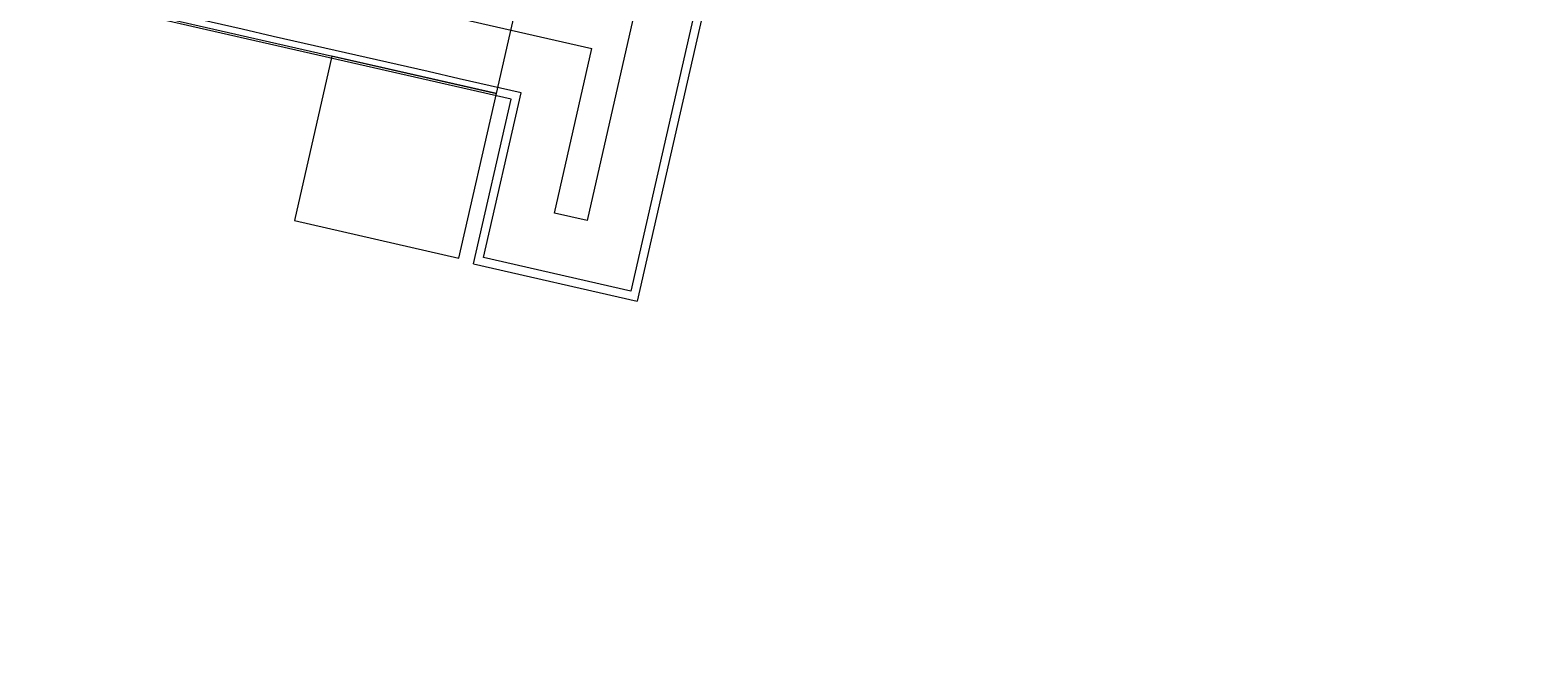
# Model space of a CAD drawing. Header units: inches. Extents: x 0 to 1813292486, y 0 to 3473589894.
# Drawn here: x 600515203.5 to 600515644.5, y 3473208111.5 to 3473208293.5 of the extents above; entities that cross this region are included whole.
import ezdxf

# ---------------------------------------------------------------- set-up
doc = ezdxf.new("R2010")
doc.units = ezdxf.units.IN
doc.header["$LTSCALE"] = 1000
doc.header["$MEASUREMENT"] = 0
for name, color, linetype in [('A-Anno-Note', 241, 'Continuous'), ('AX-MALL-P02-200$0$A-Anno-Note', 241, 'Continuous'), ('AX-MALL-WALL-P02$0$A-Anno-Note', 241, 'Continuous'), ('AX-MALL-WALL-P02-QT$0$A-Anno-Note', 241, 'Continuous'), ('AX-MALL-WALL-P02-QT$0$A-Curt', 151, 'Continuous'), ('AX-MALL-WALL-P02-QT$0$A-Detl-Fine', 152, 'Continuous'), ('AX-MALL-WALL-P02-QT$0$A-Detl-Patt', 8, 'Continuous'), ('AX-MALL-WALL-P02-QT$0$A-Detl-Thin', 131, 'Continuous'), ('AX-MALL-WALL-P02-QT$0$AP', 3, 'Continuous')]:
    doc.layers.add(name, color=color, linetype=linetype)

# ---------------------------------------------------------------- blocks, each defined once
blk = doc.blocks.new('AX-MALL-WALL-P02-QT$0$tj')
at = {"layer": 'AX-MALL-WALL-P02-QT$0$A-Detl-Patt'}
h = blk.add_hatch(dxfattribs=at)
h.set_pattern_fill('STEEL', color=256, scale=100, angle=50.4318)
h.set_pattern_definition([(75, (-14278.2, 156289.83), (-153.340725, 41.08752), []), (75, (-14317.88, 156358.57), (-153.340725, 41.08752), [])])
edge = h.paths.add_edge_path()
edge.add_line((88101.27, 47666.64), (87883.94, 47459.85))
edge.add_line((87883.94, 47459.85), (91571.55, 43584.64))
edge.add_arc((262949.39, 558937.71), 543101.41, 251.6057364, 260.0288667)
edge.add_arc((172180.85, -2862.15), 27100, 64.712866, 96.931605, ccw=False)
edge.add_arc((262948.97, 558936.32), 543099.97, 261.6155115, 271.7251478)
edge.add_line((279298.98, 16082.52), (279298.98, 16382.65))
edge.add_arc((262948.97, 558936.32), 542799.97, 261.6202036, 271.7261014, ccw=False)
edge.add_arc((172180.85, -2862.15), 27400, 64.806318, 96.838159)
edge.add_arc((262949.39, 558937.7), 542801.41, 251.6136389, 260.0241733, ccw=False)
edge.add_line((91737.26, 43845.69), (88101.27, 47666.64))
blk = doc.blocks.new('AX-MALL-WALL-P02-QT$0$jjzx2')
at = {"layer": 'AX-MALL-WALL-P02-QT$0$A-Detl-Fine'}
blk.add_lwpolyline([(192372.67, -129187.65), (192317.17, -129431.41), (193483.05, -129696.87), (193538.55, -129453.11)], dxfattribs=at)
blk.add_lwpolyline([(193423.2, -129734.52), (193471.95, -129745.62), (193483.05, -129696.87), (193434.3, -129685.77)], close=True, dxfattribs=at)
blk = doc.blocks.new('AX-MALL-WALL-P02-QT$0$1300C')
at = {"layer": 'AX-MALL-WALL-P02-QT$0$AP'}
for p, q in [((-33.08, -219.59), (1157.3, -567.56)), ((1228.53, -359.32), (1152.86, -618.42)), ((1245.33, -364.23), (1164.5, -640.06)), ((1247.73, -364.93), (1166.2, -643.16)), ((1143.27, -615.62), (1157.3, -567.56)), ((1121.56, -627.51), (1135.6, -579.45)), ((1152.86, -618.42), (1143.27, -615.62)), ((1118.46, -629.21), (1166.2, -643.16)), ((1164.5, -640.06), (1121.56, -627.51))]:
    blk.add_line(p, q, dxfattribs=at)
blk.add_lwpolyline([(1118.46, -629.21), (1132.5, -581.15), (-19.47, -244.26), (-33.56, -292.32)], dxfattribs=at)
blk.add_arc((-2315977.89, -7923840.43), 8255124.44, 73.698735431, 73.707100421, dxfattribs=at)
blk = doc.blocks.new('AX-MALL-WALL-P02-QT$0$mqst2')
at = {"color": 6, "rotation": 3.473543805691728}
blk.add_blockref('AX-MALL-WALL-P02-QT$0$1300C', (300590.46, -38489.65), dxfattribs=at)
blk = doc.blocks.new('AX-MALL-WALL-P02-QT')
at = {"layer": 'AX-MALL-WALL-P02-QT$0$A-Curt'}
blk.add_arc((600304246.4, 3473065894.76), 30500, 53.622417, 55.618065, dxfattribs=at)
at = {"layer": 'AX-MALL-WALL-P02-QT$0$A-Anno-Note'}
for name, p, rotation in [('AX-MALL-WALL-P02-QT$0$mqst2', (600052179.27, 3473232742.4), 339.5681613092181), ('AX-MALL-WALL-P02-QT$0$jjzx2', (600185298.43, 3473279938.05), 339.5681613092246)]:
    blk.add_blockref(name, p, dxfattribs=dict(at, rotation=rotation))
at = {"layer": 'AX-MALL-WALL-P02-QT$0$A-Detl-Thin', "rotation": 339.5681613091762}
blk.add_blockref('AX-MALL-WALL-P02-QT$0$tj', (600144118.7, 3473128496.29), dxfattribs=at)
blk = doc.blocks.new('AX-MALL-WALL-P02')
at = {"layer": 'AX-MALL-WALL-P02$0$A-Anno-Note'}
blk.add_blockref('AX-MALL-WALL-P02-QT', (0, 0), dxfattribs=at)
blk = doc.blocks.new('AX-MALL-P02-200')
at = {"layer": 'AX-MALL-P02-200$0$A-Anno-Note'}
blk.add_blockref('AX-MALL-WALL-P02', (0, 0), dxfattribs=at)

msp = doc.modelspace()

# ---------------------------------------------------------------- block references
at = {"layer": 'A-Anno-Note', "rotation": 20.43183869077545}
msp.add_blockref('AX-MALL-P02-200', (1250392458.53, 9048125.68), dxfattribs=at)

doc.saveas('drawing.dxf')
